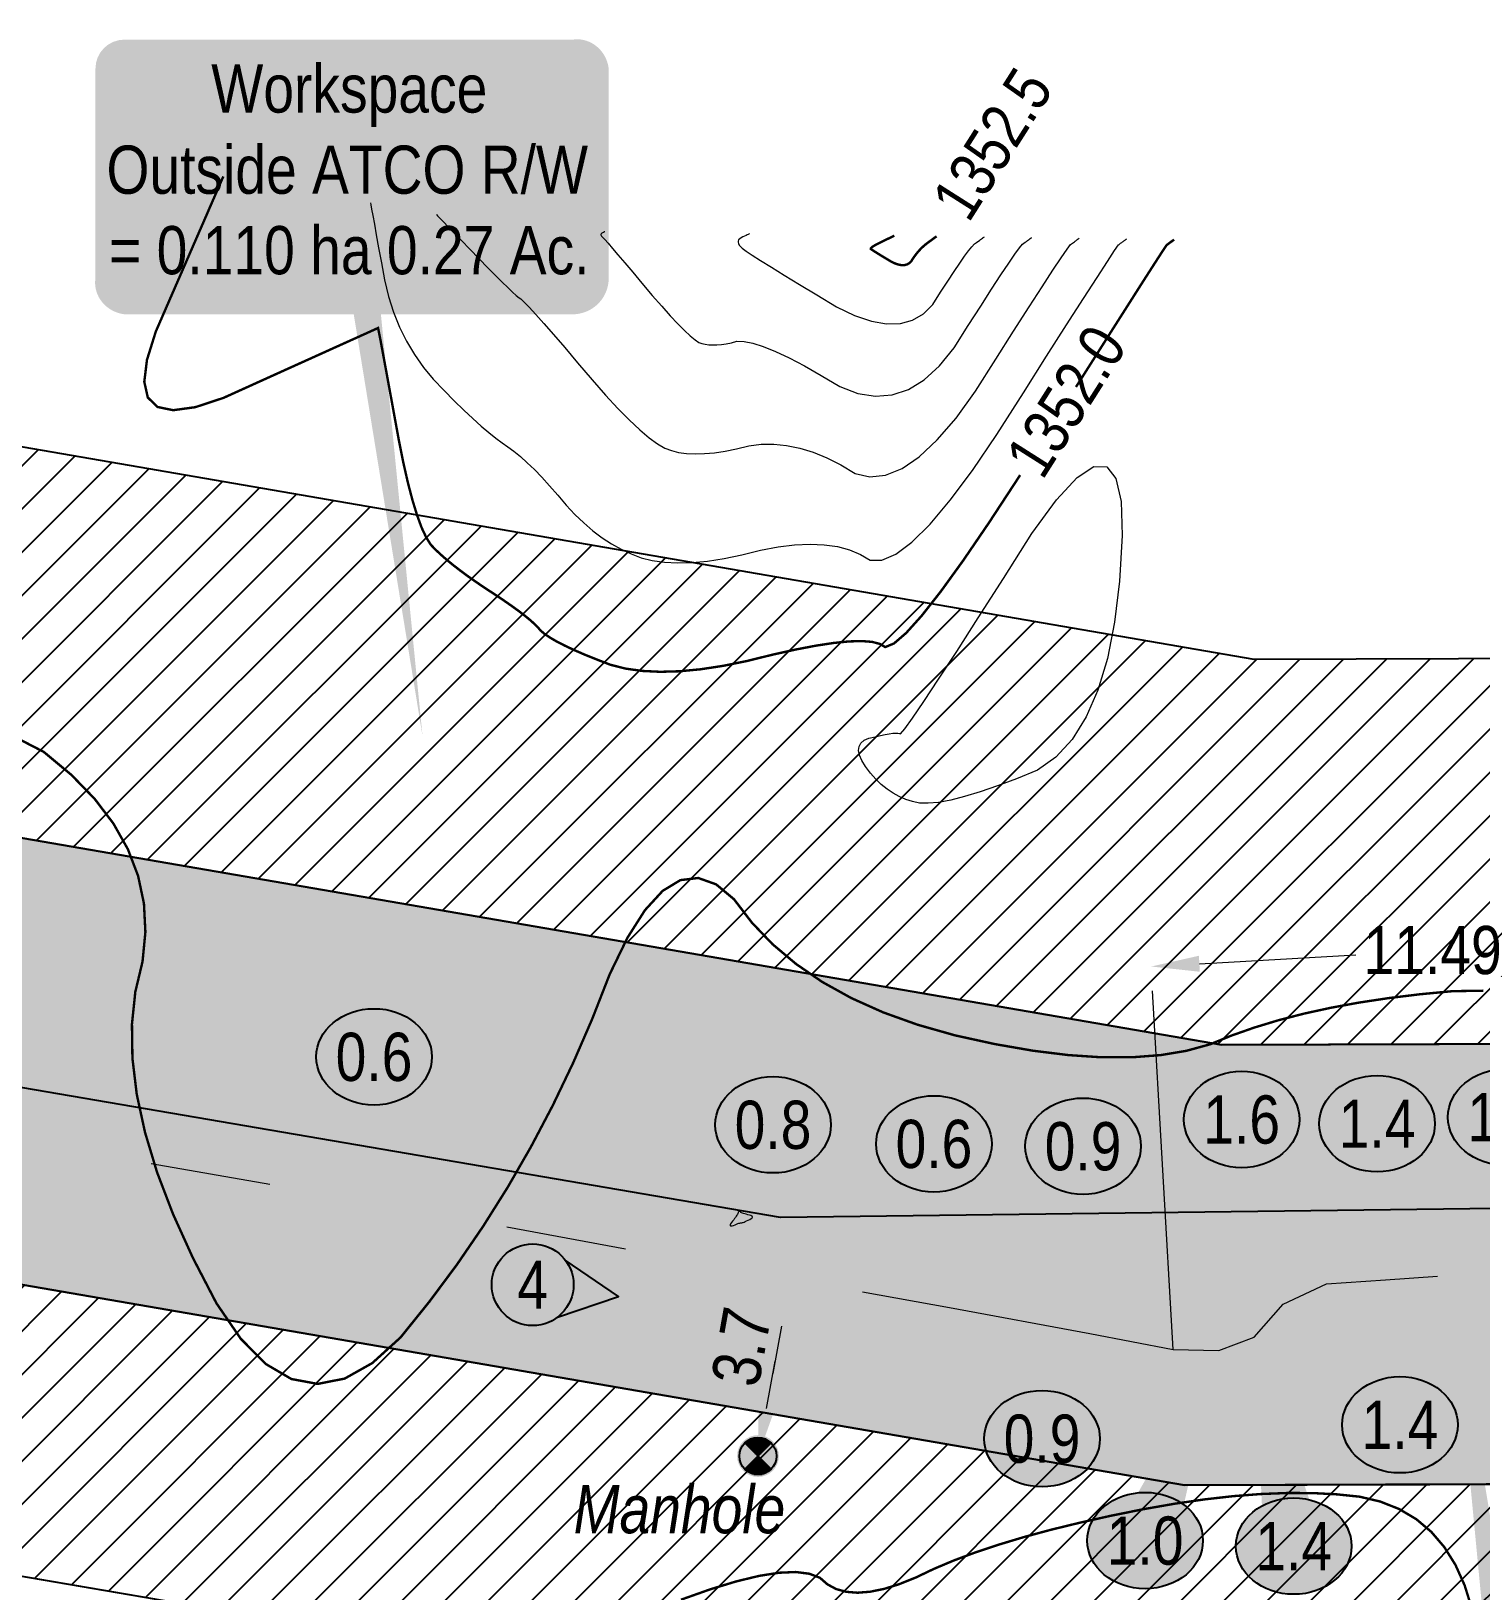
# Model space of a CAD drawing. Extents: x 602200 to 604568, y 5669458 to 5671879.
# Drawn here: x 603323.15 to 603353.23, y 5669500.33 to 5669532.69 of the extents above; entities that cross this region are included whole.
import ezdxf
from ezdxf.enums import TextEntityAlignment as Align

# ---------------------------------------------------------------- set-up
doc = ezdxf.new("R2010")
doc.units = 0
doc.header["$LTSCALE"] = 5
doc.header["$PDSIZE"] = 0.5
doc.linetypes.add('CENTERLINEX33', pattern=[6.5, 2.5, -1, 0.5, -1, 0.5, -1])
doc.layers.get('Defpoints').update_dxf_attribs({"color": 9})
for name, color, linetype in [('C-RW', 13, 'Continuous'), ('CG-NOTES', 7, 'Continuous'), ('F-RW', 190, 'Continuous'), ('P-ELEVATION', 7, 'Continuous'), ('P-TEMP WITHIN RW-H', 254, 'Continuous'), ('P-TEMP WITHIN-BLACK', 5, 'Continuous'), ('P-TEMP-ATCO PIPELINES', 104, 'Continuous'), ('P-TEMP-ATCO PIPELINES-H', 71, 'Continuous'), ('P-TEMP-BLOCKS', 250, 'Continuous')]:
    doc.layers.add(name, color=color, linetype=linetype)
for name, color, linetype, lineweight in [('C-RW-T', 13, 'Continuous', 9), ('EXISTING PIPE (EXIST OR HP)', 240, 'CENTERLINEX33', 20), ('T-TEXT', 48, 'Continuous', 18), ('T-TIE-T', 201, 'Continuous', 18)]:
    doc.layers.add(name, color=color, linetype=linetype, lineweight=lineweight)
doc.layers.add('C-TOPO-MAJR', color=7, linetype='Continuous', lineweight=15, true_color=0xd3aa5f)
doc.layers.add('C-TOPO-MINR', color=7, linetype='Continuous', lineweight=13, true_color=0xe9d5af)
doc.layers.add('C-TOPO-MAJR-TEXT', color=7, linetype='Continuous', true_color=0x644b1b)
doc.styles.add('1.0', font='ARIALN.TTF', dxfattribs={"height": 1})
doc.styles.add('80', font='ARIALN.TTF', dxfattribs={"height": 10})
doc.styles.add('80CG', font='ARIALN.TTF', dxfattribs={"height": 10})
doc.styles.add('80L', font='ARIALN.TTF', dxfattribs={"height": 10})
doc.dimstyles.new('Compass 500', dxfattribs={"dimscale": 0.5, "dimtxt": 0.9, "dimasz": 2, "dimexe": 0.2, "dimexo": 0.0625, "dimgap": 0.5, "dimtad": 0, "dimtih": 1, "dimtoh": 1, "dimzin": 0, "dimdsep": 46, "dimtxsty": '1.0', "dimcen": 0.1, "dimse1": 1, "dimse2": 1, "dimclrd": 256, "dimclrt": 256, "dimaunit": 1, "dimadec": 4, "dimazin": 0, "dimtfac": 0.06, "dimtofl": 0, "dimtmove": 0, "dimatfit": 0, "dimfxl": 0.2, "dimtolj": 1, "dimtzin": 0, "dimlwd": -1, "dimarcsym": 0})

# ---------------------------------------------------------------- blocks, each defined once
blk = doc.blocks.new('*U33')
at = {"layer": 'CG-NOTES', "color": 182}
blk.add_lwpolyline([(5.13, -6.76), (17.83, -2.44), (6.76, 5.13)], dxfattribs=at)
blk.add_circle((0, 0), 8.49, dxfattribs=at)
at = {"color": 182, "style": '80L'}
blk.add_attdef('#', text='', height=10, dxfattribs=at).set_placement((0, 0), align=Align.MIDDLE_CENTER)
blk = doc.blocks.new('*D68')
at = {"layer": 'C-RW-T', "transparency": 16777216}
for p, q in [((603249.305, 5669529.665), (603249.475, 5669530.651)), ((603247.412, 5669518.692), (603246.019, 5669510.611)), ((603246.019, 5669510.611), (603245.019, 5669510.611))]:
    blk.add_line(p, q, dxfattribs=at)
for points in [[(603249.141, 5669529.693), (603249.469, 5669529.637), (603249.135, 5669528.68)], [(603247.248, 5669518.72), (603247.577, 5669518.663), (603247.582, 5669519.677)]]:
    blk.add_solid(points, dxfattribs=at)
at = {"layer": 'Defpoints', "color": 0, "transparency": 16777216}
for p in [(603249.135, 5669528.68), (603330.306, 5669514.68), (603328.753, 5669505.677)]:
    blk.add_point(p, dxfattribs=at)
at = {"layer": 'C-RW-T', "transparency": 16777216, "insert": (603240.236, 5669510.611), "char_height": 1, "attachment_point": 5, "style": '1.0', "bg_fill": 3, "box_fill_scale": 1.1, "bg_fill_color": 256, "bg_fill_true_color": 13158600, "bg_fill_transparency": 0}
blk.add_mtext('\\A1;ATCO\\P9.14 P/L R/W\\PPlan 41153 CLSR', dxfattribs=at)
blk = doc.blocks.new('*D70')
at = {"layer": 'Defpoints', "color": 0, "transparency": 16777216}
for p in [(603357.86, 5669513.941), (603358.317, 5669505.993), (603346.847, 5669505.334)]:
    blk.add_point(p, dxfattribs=at)
at = {"layer": 'T-TIE-T', "transparency": 16777216}
for p, q in [((603356.862, 5669513.883), (603353.825, 5669513.709)), ((603347.388, 5669513.339), (603350.632, 5669513.525))]:
    blk.add_line(p, q, dxfattribs=at)
for points in [[(603356.852, 5669514.05), (603356.871, 5669513.717), (603357.86, 5669513.941)], [(603347.379, 5669513.505), (603347.398, 5669513.173), (603346.39, 5669513.282)]]:
    blk.add_solid(points, dxfattribs=at)
at = {"layer": 'T-TIE-T', "transparency": 16777216, "insert": (603352.229, 5669513.617), "char_height": 1, "attachment_point": 5, "style": '1.0'}
blk.add_mtext('\\A1;11.49', dxfattribs=at)
blk = doc.blocks.new('*U63')
at = {"layer": 'P-ELEVATION'}
h = blk.add_hatch(color=111, dxfattribs=at)
h.dxf.hatch_style = 1
edge = h.paths.add_edge_path()
edge.add_ellipse((0, 0), major_axis=(-12, 0), ratio=0.833333, start_angle=0, end_angle=360)
at = {"layer": 'P-ELEVATION', "color": 7, "flags": 128}
blk.add_lwpolyline([(0, 0, 12.5, 0, 0), (3.23, -33.97, 0, 0, 0)], format="xyseb", dxfattribs=at)
at = {"layer": 'P-ELEVATION', "color": 7}
blk.add_ellipse((0, 0), major_axis=(-12, 0), ratio=0.833333, dxfattribs=at)
at = {"layer": 'P-ELEVATION', "style": '80'}
blk.add_attdef('ELEVATION', text='', height=10, dxfattribs=at).set_placement((0, 0), align=Align.MIDDLE_CENTER)
blk = doc.blocks.new('*U59')
at = {"layer": 'P-ELEVATION'}
h = blk.add_hatch(color=111, dxfattribs=at)
h.dxf.hatch_style = 1
edge = h.paths.add_edge_path()
edge.add_ellipse((0, 0), major_axis=(-12, 0), ratio=0.833333, start_angle=0, end_angle=360)
at = {"layer": 'P-ELEVATION', "color": 7, "flags": 128}
blk.add_lwpolyline([(0, 0, 12.5, 0, 0), (1.4, -38.88, 0, 0, 0)], format="xyseb", dxfattribs=at)
at = {"layer": 'P-ELEVATION', "color": 7}
blk.add_ellipse((0, 0), major_axis=(-12, 0), ratio=0.833333, dxfattribs=at)
at = {"layer": 'P-ELEVATION', "style": '80'}
blk.add_attdef('ELEVATION', text='', height=10, dxfattribs=at).set_placement((0, 0), align=Align.MIDDLE_CENTER)
blk = doc.blocks.new('*U60')
at = {"layer": 'P-ELEVATION'}
h = blk.add_hatch(color=111, dxfattribs=at)
h.dxf.hatch_style = 1
edge = h.paths.add_edge_path()
edge.add_ellipse((0, 0), major_axis=(-12, 0), ratio=0.833333, start_angle=0, end_angle=360)
at = {"layer": 'P-ELEVATION', "color": 7, "flags": 128}
blk.add_lwpolyline([(0, 0, 12.5, 0, 0), (27.23, 18.51, 0, 0, 0)], format="xyseb", dxfattribs=at)
at = {"layer": 'P-ELEVATION', "color": 7}
blk.add_ellipse((0, 0), major_axis=(-12, 0), ratio=0.833333, dxfattribs=at)
at = {"layer": 'P-ELEVATION', "style": '80'}
blk.add_attdef('ELEVATION', text='', height=10, dxfattribs=at).set_placement((0, 0), align=Align.MIDDLE_CENTER)
blk = doc.blocks.new('*U64')
at = {"layer": 'P-ELEVATION'}
h = blk.add_hatch(color=111, dxfattribs=at)
h.dxf.hatch_style = 1
edge = h.paths.add_edge_path()
edge.add_ellipse((0, 0), major_axis=(-12, 0), ratio=0.833333, start_angle=0, end_angle=360)
at = {"layer": 'P-ELEVATION', "color": 7, "flags": 128}
blk.add_lwpolyline([(0, 0, 12.5, 0, 0), (-8.24, 43.4, 0, 0, 0)], format="xyseb", dxfattribs=at)
at = {"layer": 'P-ELEVATION', "color": 7}
blk.add_ellipse((0, 0), major_axis=(-12, 0), ratio=0.833333, dxfattribs=at)
at = {"layer": 'P-ELEVATION', "style": '80'}
blk.add_attdef('ELEVATION', text='', height=10, dxfattribs=at).set_placement((0, 0), align=Align.MIDDLE_CENTER)
blk = doc.blocks.new('*U39')
at = {"layer": 'P-ELEVATION'}
h = blk.add_hatch(color=111, dxfattribs=at)
h.dxf.hatch_style = 1
edge = h.paths.add_edge_path()
edge.add_ellipse((0, 0), major_axis=(-12, 0), ratio=0.833333, start_angle=0, end_angle=360)
at = {"layer": 'P-ELEVATION', "color": 7, "flags": 128}
blk.add_lwpolyline([(0, 0, 12.5, 0, 0), (8.61, -38.35, 0, 0, 0)], format="xyseb", dxfattribs=at)
at = {"layer": 'P-ELEVATION', "color": 7}
blk.add_ellipse((0, 0), major_axis=(-12, 0), ratio=0.833333, dxfattribs=at)
at = {"layer": 'P-ELEVATION', "style": '80'}
blk.add_attdef('ELEVATION', text='', height=10, dxfattribs=at).set_placement((0, 0), align=Align.MIDDLE_CENTER)
blk = doc.blocks.new('*U41')
at = {"layer": 'P-ELEVATION'}
h = blk.add_hatch(color=111, dxfattribs=at)
h.dxf.hatch_style = 1
edge = h.paths.add_edge_path()
edge.add_ellipse((0, 0), major_axis=(-12, 0), ratio=0.833333, start_angle=0, end_angle=360)
at = {"layer": 'P-ELEVATION', "color": 7, "flags": 128}
blk.add_lwpolyline([(0, 0, 12.5, 0, 0), (-10.47, -33.24, 0, 0, 0)], format="xyseb", dxfattribs=at)
at = {"layer": 'P-ELEVATION', "color": 7}
blk.add_ellipse((0, 0), major_axis=(-12, 0), ratio=0.833333, dxfattribs=at)
at = {"layer": 'P-ELEVATION', "style": '80'}
blk.add_attdef('ELEVATION', text='', height=10, dxfattribs=at).set_placement((0, 0), align=Align.MIDDLE_CENTER)
blk = doc.blocks.new('*U54')
at = {"layer": 'P-ELEVATION'}
h = blk.add_hatch(color=111, dxfattribs=at)
h.dxf.hatch_style = 1
edge = h.paths.add_edge_path()
edge.add_ellipse((0, 0), major_axis=(-12, 0), ratio=0.833333, start_angle=0, end_angle=360)
at = {"layer": 'P-ELEVATION', "color": 7, "flags": 128}
blk.add_lwpolyline([(0, 0, 12.5, 0, 0), (-11.49, -32.85, 0, 0, 0)], format="xyseb", dxfattribs=at)
at = {"layer": 'P-ELEVATION', "color": 7}
blk.add_ellipse((0, 0), major_axis=(-12, 0), ratio=0.833333, dxfattribs=at)
at = {"layer": 'P-ELEVATION', "style": '80'}
blk.add_attdef('ELEVATION', text='', height=10, dxfattribs=at).set_placement((0, 0), align=Align.MIDDLE_CENTER)
blk = doc.blocks.new('*U55')
at = {"layer": 'P-ELEVATION'}
h = blk.add_hatch(color=111, dxfattribs=at)
h.dxf.hatch_style = 1
edge = h.paths.add_edge_path()
edge.add_ellipse((0, 0), major_axis=(-12, 0), ratio=0.833333, start_angle=0, end_angle=360)
at = {"layer": 'P-ELEVATION', "color": 7, "flags": 128}
blk.add_lwpolyline([(0, 0, 12.5, 0, 0), (-3.02, 30.12, 0, 0, 0)], format="xyseb", dxfattribs=at)
at = {"layer": 'P-ELEVATION', "color": 7}
blk.add_ellipse((0, 0), major_axis=(-12, 0), ratio=0.833333, dxfattribs=at)
at = {"layer": 'P-ELEVATION', "style": '80'}
blk.add_attdef('ELEVATION', text='', height=10, dxfattribs=at).set_placement((0, 0), align=Align.MIDDLE_CENTER)
blk = doc.blocks.new('*U65')
at = {"layer": 'P-ELEVATION'}
h = blk.add_hatch(color=111, dxfattribs=at)
h.dxf.hatch_style = 1
edge = h.paths.add_edge_path()
edge.add_ellipse((0, 0), major_axis=(-12, 0), ratio=0.833333, start_angle=0, end_angle=360)
at = {"layer": 'P-ELEVATION', "color": 7, "flags": 128}
blk.add_lwpolyline([(0, 0, 12.5, 0, 0), (-7.7, -29.92, 0, 0, 0)], format="xyseb", dxfattribs=at)
at = {"layer": 'P-ELEVATION', "color": 7}
blk.add_ellipse((0, 0), major_axis=(-12, 0), ratio=0.833333, dxfattribs=at)
at = {"layer": 'P-ELEVATION', "style": '80'}
blk.add_attdef('ELEVATION', text='', height=10, dxfattribs=at).set_placement((0, 0), align=Align.MIDDLE_CENTER)
blk = doc.blocks.new('*U40')
at = {"layer": 'P-ELEVATION'}
h = blk.add_hatch(color=111, dxfattribs=at)
h.dxf.hatch_style = 1
edge = h.paths.add_edge_path()
edge.add_ellipse((0, 0), major_axis=(-12, 0), ratio=0.833333, start_angle=0, end_angle=360)
at = {"layer": 'P-ELEVATION', "color": 7, "flags": 128}
blk.add_lwpolyline([(0, 0, 12.5, 0, 0), (-8.49, -28.66, 0, 0, 0)], format="xyseb", dxfattribs=at)
at = {"layer": 'P-ELEVATION', "color": 7}
blk.add_ellipse((0, 0), major_axis=(-12, 0), ratio=0.833333, dxfattribs=at)
at = {"layer": 'P-ELEVATION', "style": '80'}
blk.add_attdef('ELEVATION', text='', height=10, dxfattribs=at).set_placement((0, 0), align=Align.MIDDLE_CENTER)
blk = doc.blocks.new('*U61')
at = {"layer": 'P-ELEVATION'}
h = blk.add_hatch(color=111, dxfattribs=at)
h.dxf.hatch_style = 1
edge = h.paths.add_edge_path()
edge.add_ellipse((0, 0), major_axis=(-12, 0), ratio=0.833333, start_angle=0, end_angle=360)
at = {"layer": 'P-ELEVATION', "color": 7, "flags": 128}
blk.add_lwpolyline([(0, 0, 12.5, 0, 0), (15.28, 39.44, 0, 0, 0)], format="xyseb", dxfattribs=at)
at = {"layer": 'P-ELEVATION', "color": 7}
blk.add_ellipse((0, 0), major_axis=(-12, 0), ratio=0.833333, dxfattribs=at)
at = {"layer": 'P-ELEVATION', "style": '80'}
blk.add_attdef('ELEVATION', text='', height=10, dxfattribs=at).set_placement((0, 0), align=Align.MIDDLE_CENTER)
blk = doc.blocks.new('*X31')
at = {"color": 0}
for p, q in [((102.12, -2061.56), (108.81, -2061.56)), ((102.18, -2061.72), (108.75, -2061.72)), ((102.29, -2061.41), (108.64, -2061.41)), ((102.33, -2061.87), (108.59, -2061.87)), ((102.47, -2061.25), (108.45, -2061.25)), ((102.49, -2062.03), (108.44, -2062.03)), ((102.65, -2062.19), (108.28, -2062.19)), ((102.68, -2061.09), (108.25, -2061.09)), ((102.8, -2062.34), (108.13, -2062.34)), ((102.92, -2060.94), (108.01, -2060.94)), ((102.96, -2062.5), (107.97, -2062.5)), ((103.12, -2062.66), (107.81, -2062.66)), ((103.18, -2060.78), (107.75, -2060.78)), ((103.27, -2062.81), (107.66, -2062.81)), ((103.43, -2062.97), (107.5, -2062.97)), ((103.5, -2060.62), (107.43, -2060.62)), ((103.58, -2063.12), (107.34, -2063.12)), ((103.74, -2063.28), (107.19, -2063.28)), ((103.89, -2060.47), (107.03, -2060.47)), ((103.9, -2063.44), (107.03, -2063.44)), ((104.05, -2063.59), (106.88, -2063.59)), ((104.21, -2063.75), (106.72, -2063.75)), ((104.37, -2063.91), (106.56, -2063.91)), ((104.45, -2060.31), (106.48, -2060.31)), ((104.52, -2064.06), (106.41, -2064.06)), ((104.68, -2064.22), (106.25, -2064.22)), ((102.19, -2068.28), (108.74, -2068.28)), ((102.34, -2068.12), (108.58, -2068.12)), ((102.5, -2067.97), (108.43, -2067.97)), ((102.66, -2067.81), (108.27, -2067.81)), ((102.81, -2067.66), (108.12, -2067.66)), ((102.97, -2067.5), (107.96, -2067.5)), ((103.13, -2067.34), (107.8, -2067.34)), ((103.28, -2067.19), (107.65, -2067.19)), ((103.44, -2067.03), (107.49, -2067.03)), ((103.59, -2066.87), (107.33, -2066.87)), ((103.75, -2066.72), (107.18, -2066.72)), ((103.91, -2066.56), (107.02, -2066.56)), ((104.06, -2066.41), (106.87, -2066.41)), ((104.22, -2066.25), (106.71, -2066.25)), ((104.38, -2066.09), (106.55, -2066.09)), ((104.53, -2065.94), (106.4, -2065.94)), ((104.69, -2065.78), (106.24, -2065.78)), ((104.83, -2064.37), (106.09, -2064.37)), ((104.84, -2065.62), (106.08, -2065.62)), ((104.99, -2064.53), (105.94, -2064.53)), ((105, -2065.47), (105.93, -2065.47)), ((105.15, -2064.69), (105.78, -2064.69)), ((105.16, -2065.31), (105.77, -2065.31)), ((105.3, -2064.84), (105.63, -2064.84)), ((105.31, -2065.16), (105.62, -2065.16)), ((102.11, -2068.44), (108.82, -2068.44)), ((102.28, -2068.59), (108.65, -2068.59)), ((102.46, -2068.75), (108.47, -2068.75)), ((102.67, -2068.91), (108.26, -2068.91)), ((102.9, -2069.06), (108.03, -2069.06)), ((103.17, -2069.22), (107.76, -2069.22)), ((103.48, -2069.37), (107.45, -2069.37)), ((103.87, -2069.53), (107.06, -2069.53)), ((104.41, -2069.69), (106.52, -2069.69))]:
    blk.add_line(p, q, dxfattribs=at)
blk = doc.blocks.new('PILE')
h = blk.add_hatch(color=255)
h.dxf.hatch_style = 1
edge = h.paths.add_edge_path()
edge.add_arc((0, 0), 0.868, 0, 360)
at = {"color": 224}
for p, q in [((0.543, -0.543), (-0.543, 0.543)), ((-0.543, -0.543), (0.543, 0.543))]:
    blk.add_line(p, q, dxfattribs=at)
blk.add_circle((0, 0), 0.768, dxfattribs=at)
at = {"color": 224, "xscale": 0.16, "yscale": 0.16, "zscale": 0.16}
blk.add_blockref('*X31', (-16.874, 330.401), dxfattribs=at)
blk = doc.blocks.new('*U47')
h = blk.add_hatch(color=255)
edge = h.paths.add_edge_path()
edge.add_line((-34, -20), (34, -20))
edge.add_arc((34, -14), 6, 270, 360)
edge.add_line((40, -14), (40, 12.5))
edge.add_arc((34, 12.5), 6, 0, 90)
edge.add_line((34, 18.5), (-34, 18.5))
edge.add_arc((-34, 12.5), 6, 90, 180)
edge.add_line((-40, 12.5), (-40, -14))
edge.add_arc((-34, -14), 6, 180, 270)
at = {"color": 1, "flags": 128}
for points in [[(-14.19, 109.1, 0, 7.5, 0), (0, 0, 0, 0, 0)], [(-34, -10.69, 0, 7.5, 0), (0, 0, 0, 0, 0)]]:
    blk.add_lwpolyline(points, format="xyseb", dxfattribs=at)
blk.add_lwpolyline([(-34, -20, 3, 3, 0), (34, -20, 3, 3, 0.414214), (40, -14, 3, 3, 0), (40, 12.5, 3, 0, 0.414214), (34, 18.5, 0, 0, 0), (-34, 18.5, 0, 0, 0.414214), (-40, 12.5, 0, 0, 0), (-40, -14, 0, 3, 0.414214)], format="xyseb", close=True, dxfattribs=at)
at = {"color": 1, "style": '80'}
blk.add_attdef('ENTER_TEXT_001', (-26.85, -4.92), '', height=10, dxfattribs=at)
blk = doc.blocks.new('*U75')
h = blk.add_hatch(color=255)
edge = h.paths.add_edge_path()
edge.add_line((-46.5, -28.5), (46.5, -28.5))
edge.add_arc((46.5, -22.5), 6, 270, 360)
edge.add_line((52.5, -22.5), (52.5, 21))
edge.add_arc((46.5, 21), 6, 0, 90)
edge.add_line((46.5, 27), (-46.5, 27))
edge.add_arc((-46.5, 21), 6, 90, 180)
edge.add_line((-52.5, 21), (-52.5, -22.5))
edge.add_arc((-46.5, -22.5), 6, 180, 270)
at = {"color": 104, "flags": 128}
blk.add_lwpolyline([(-46.5, -28.5, 3, 3, 0), (46.5, -28.5, 3, 3, 0.414214), (52.5, -22.5, 3, 3, 0), (52.5, 21, 3, 0, 0.414214), (46.5, 27, 0, 0, 0), (-46.5, 27, 0, 0, 0.414214), (-52.5, 21, 0, 0, 0), (-52.5, -22.5, 0, 3, 0.414214)], format="xyseb", close=True, dxfattribs=at)
blk.add_lwpolyline([(15.36, -117.5, 0, 7.5, 0), (0, 0, 0, 0, 0)], format="xyseb", dxfattribs=at)
at = {"color": 104, "style": '80'}
blk.add_attdef('ENTER_TEXT_001', (-26.85, -4.92), '', height=10, dxfattribs=at)

msp = doc.modelspace()

# ---------------------------------------------------------------- hatches: boundary and pattern name
at = {"layer": 'P-TEMP WITHIN RW-H'}
h = msp.add_hatch(color=256, dxfattribs=at)
h.dxf.hatch_style = 1
h.paths.add_polyline_path([(603251.869, 5669528.208), (603250.317, 5669519.205), (603270.031, 5669515.805), (603347.082, 5669502.516), (603423.394, 5669502.723), (603425.638, 5669509.164), (603426.596, 5669511.902), (603406.596, 5669511.839), (603347.85, 5669511.654), (603271.581, 5669524.808)])
at = {"layer": 'P-TEMP-ATCO PIPELINES-H'}
h = msp.add_hatch(dxfattribs=at)
h.set_pattern_fill('ANSI31', color=256, scale=0.2)
h.paths.add_polyline_path([(603271.581, 5669524.808), (603347.85, 5669511.654), (603406.596, 5669511.839), (603409.396, 5669519.848), (603399.396, 5669519.816), (603348.522, 5669519.656), (603272.938, 5669532.692)])
h = msp.add_hatch(dxfattribs=at)
h.set_pattern_fill('ANSI31', color=256, scale=0.2)
h.paths.add_polyline_path([(603402.13, 5669498.873), (603403.406, 5669502.708), (603347.082, 5669502.516), (603270.031, 5669515.805), (603269.008, 5669509.863), (603337.907, 5669498.07)])

# ---------------------------------------------------------------- linework, layer by layer
at = {"layer": 'C-RW'}
for points in [[(603434.463, 5669511.927), (603347.85, 5669511.654), (603237.077, 5669530.759)], [(603434.491, 5669502.791), (603347.082, 5669502.516), (603235.578, 5669521.747)]]:
    msp.add_lwpolyline(points, dxfattribs=at)
at = {"layer": 'C-TOPO-MAJR', "const_width": 0.05, "flags": 128}
for points in [[(603327.136, 5669529.678), (603327.136, 5669529.678), (603327.097, 5669529.588), (603327.019, 5669529.409), (603326.902, 5669529.141), (603326.747, 5669528.783), (603326.552, 5669528.336), (603326.319, 5669527.8), (603326.046, 5669527.174), (603325.735, 5669526.459), (603325.552, 5669525.873), (603325.496, 5669525.417), (603325.569, 5669525.091), (603325.769, 5669524.894), (603326.097, 5669524.827), (603326.552, 5669524.889), (603327.136, 5669525.081), (603327.847, 5669525.403), (603328.47, 5669525.685), (603329.004, 5669525.926), (603329.45, 5669526.128), (603329.807, 5669526.289), (603330.075, 5669526.41), (603330.254, 5669526.491), (603330.345, 5669526.532), (603330.347, 5669526.533), (603330.36, 5669526.469), (603330.386, 5669526.34), (603330.422, 5669526.146), (603330.47, 5669525.886), (603330.53, 5669525.562), (603330.601, 5669525.172), (603330.684, 5669524.718), (603330.779, 5669524.198), (603330.873, 5669523.731), (603330.967, 5669523.317), (603331.062, 5669522.955), (603331.157, 5669522.646), (603331.251, 5669522.389), (603331.346, 5669522.186), (603331.441, 5669522.035), (603331.536, 5669521.936), (603331.644, 5669521.834), (603331.766, 5669521.727), (603331.9, 5669521.617), (603332.048, 5669521.502), (603332.209, 5669521.383), (603332.384, 5669521.26), (603332.571, 5669521.133), (603332.772, 5669521.002), (603332.955, 5669520.879), (603333.119, 5669520.765), (603333.265, 5669520.659), (603333.393, 5669520.561), (603333.502, 5669520.472), (603333.593, 5669520.39), (603333.666, 5669520.317), (603333.72, 5669520.253), (603333.803, 5669520.183), (603333.914, 5669520.108), (603334.053, 5669520.027), (603334.221, 5669519.941), (603334.416, 5669519.849), (603334.64, 5669519.752), (603334.893, 5669519.65), (603335.173, 5669519.542), (603335.484, 5669519.464), (603335.827, 5669519.416), (603336.199, 5669519.398), (603336.603, 5669519.409), (603337.038, 5669519.45), (603337.503, 5669519.521), (603338, 5669519.622), (603338.527, 5669519.752), (603339.002, 5669519.858), (603339.425, 5669519.939), (603339.796, 5669519.996), (603340.115, 5669520.028), (603340.382, 5669520.036), (603340.597, 5669520.019), (603340.76, 5669519.977), (603340.87, 5669519.911), (603341.052, 5669519.986), (603341.305, 5669520.204), (603341.628, 5669520.563), (603342.023, 5669521.065), (603342.488, 5669521.708), (603343.024, 5669522.494), (603343.631, 5669523.421), (603344.309, 5669524.49), (603344.903, 5669525.427), (603345.413, 5669526.23), (603345.839, 5669526.9), (603346.181, 5669527.438), (603346.44, 5669527.842), (603346.615, 5669528.113), (603346.706, 5669528.251), (603346.713, 5669528.257), (603346.721, 5669528.263), (603346.73, 5669528.269), (603346.741, 5669528.277), (603346.752, 5669528.285), (603346.765, 5669528.295), (603346.779, 5669528.305), (603346.793, 5669528.316), (603346.809, 5669528.327), (603346.823, 5669528.337), (603346.835, 5669528.346), (603346.845, 5669528.353), (603346.853, 5669528.359), (603346.859, 5669528.363), (603346.863, 5669528.366), (603346.865, 5669528.368), (603346.865, 5669528.368)], [(603341.059, 5669528.448), (603341.059, 5669528.448), (603341.051, 5669528.444), (603341.035, 5669528.436), (603341.011, 5669528.425), (603340.979, 5669528.409), (603340.938, 5669528.39), (603340.89, 5669528.367), (603340.834, 5669528.339), (603340.77, 5669528.308), (603340.714, 5669528.281), (603340.668, 5669528.256), (603340.63, 5669528.234), (603340.602, 5669528.215), (603340.582, 5669528.199), (603340.572, 5669528.186), (603340.57, 5669528.176), (603340.578, 5669528.169), (603340.595, 5669528.156), (603340.622, 5669528.138), (603340.659, 5669528.114), (603340.706, 5669528.085), (603340.762, 5669528.05), (603340.829, 5669528.01), (603340.905, 5669527.964), (603340.991, 5669527.912), (603341.071, 5669527.874), (603341.144, 5669527.849), (603341.211, 5669527.837), (603341.271, 5669527.838), (603341.325, 5669527.853), (603341.372, 5669527.881), (603341.413, 5669527.922), (603341.447, 5669527.976), (603341.483, 5669528.028), (603341.521, 5669528.077), (603341.559, 5669528.124), (603341.6, 5669528.168), (603341.641, 5669528.209), (603341.684, 5669528.248), (603341.729, 5669528.284), (603341.775, 5669528.318), (603341.815, 5669528.347), (603341.85, 5669528.373), (603341.878, 5669528.394), (603341.901, 5669528.41), (603341.919, 5669528.423), (603341.93, 5669528.431), (603341.936, 5669528.436), (603341.936, 5669528.436)], [(603322.83, 5669518.036), (603323.411, 5669517.735), (603323.983, 5669517.259), (603324.465, 5669516.763), (603324.856, 5669516.248), (603325.157, 5669515.714), (603325.368, 5669515.161), (603325.489, 5669514.588), (603325.519, 5669513.997), (603325.46, 5669513.386), (603325.31, 5669512.756), (603325.24, 5669512.086), (603325.25, 5669511.377), (603325.34, 5669510.628), (603325.511, 5669509.84), (603325.761, 5669509.012), (603326.092, 5669508.145), (603326.503, 5669507.238), (603326.994, 5669506.292), (603327.498, 5669505.557), (603328.017, 5669505.033), (603328.549, 5669504.721), (603329.094, 5669504.62), (603329.654, 5669504.73), (603330.227, 5669505.052), (603330.814, 5669505.585), (603331.414, 5669506.33), (603331.985, 5669507.098), (603332.526, 5669507.889), (603333.038, 5669508.703), (603333.52, 5669509.541), (603333.973, 5669510.401), (603334.396, 5669511.285), (603334.79, 5669512.193), (603335.154, 5669513.123), (603335.52, 5669513.877), (603335.886, 5669514.453), (603336.253, 5669514.853), (603336.621, 5669515.075), (603336.991, 5669515.119), (603337.361, 5669514.987), (603337.732, 5669514.678), (603338.105, 5669514.191), (603338.534, 5669513.743), (603339.022, 5669513.333), (603339.566, 5669512.96), (603340.168, 5669512.626), (603340.828, 5669512.33), (603341.544, 5669512.073), (603342.319, 5669511.853), (603343.15, 5669511.671), (603343.933, 5669511.535), (603344.668, 5669511.444), (603345.354, 5669511.398), (603345.992, 5669511.398), (603346.581, 5669511.443), (603347.121, 5669511.533), (603347.613, 5669511.668), (603348.056, 5669511.849), (603348.529, 5669512.015), (603349.03, 5669512.167), (603349.559, 5669512.304), (603350.118, 5669512.426), (603350.705, 5669512.534), (603351.321, 5669512.627), (603351.966, 5669512.706), (603352.639, 5669512.77), (603353.282, 5669512.78)], [(603336.631, 5669500.141), (603337.237, 5669500.356), (603337.778, 5669500.521), (603338.254, 5669500.636), (603338.666, 5669500.701), (603339.014, 5669500.716), (603339.298, 5669500.68), (603339.517, 5669500.595), (603339.672, 5669500.459), (603339.853, 5669500.362), (603340.062, 5669500.305), (603340.297, 5669500.286), (603340.559, 5669500.307), (603340.848, 5669500.366), (603341.164, 5669500.465), (603341.507, 5669500.603), (603341.877, 5669500.78), (603342.285, 5669500.952), (603342.731, 5669501.119), (603343.216, 5669501.281), (603343.74, 5669501.439), (603344.301, 5669501.591), (603344.902, 5669501.738), (603345.541, 5669501.881), (603346.218, 5669502.018), (603346.869, 5669502.132), (603347.495, 5669502.223), (603348.096, 5669502.291), (603348.671, 5669502.335), (603349.22, 5669502.356), (603349.744, 5669502.354), (603350.242, 5669502.328), (603350.714, 5669502.279), (603351.147, 5669502.177), (603351.538, 5669502.021), (603351.89, 5669501.812), (603352.201, 5669501.549), (603352.471, 5669501.233), (603352.702, 5669500.864), (603352.892, 5669500.441), (603353.041, 5669499.964)]]:
    msp.add_lwpolyline(points, dxfattribs=at)
at = {"layer": 'C-TOPO-MINR', "flags": 128}
for points in [[(603330.189, 5669529.132), (603330.189, 5669529.132), (603330.197, 5669529.088), (603330.213, 5669528.999), (603330.237, 5669528.865), (603330.27, 5669528.687), (603330.31, 5669528.464), (603330.359, 5669528.197), (603330.415, 5669527.886), (603330.48, 5669527.53), (603330.564, 5669527.189), (603330.669, 5669526.863), (603330.794, 5669526.553), (603330.939, 5669526.259), (603331.103, 5669525.98), (603331.288, 5669525.716), (603331.493, 5669525.468), (603331.717, 5669525.235), (603331.929, 5669525.021), (603332.127, 5669524.827), (603332.313, 5669524.652), (603332.485, 5669524.497), (603332.644, 5669524.361), (603332.789, 5669524.245), (603332.922, 5669524.147), (603333.041, 5669524.07), (603333.167, 5669523.975), (603333.301, 5669523.865), (603333.442, 5669523.738), (603333.59, 5669523.594), (603333.745, 5669523.434), (603333.907, 5669523.258), (603334.076, 5669523.065), (603334.253, 5669522.856), (603334.433, 5669522.663), (603334.618, 5669522.486), (603334.806, 5669522.325), (603334.998, 5669522.181), (603335.193, 5669522.053), (603335.393, 5669521.941), (603335.596, 5669521.845), (603335.804, 5669521.765), (603336.034, 5669521.708), (603336.287, 5669521.672), (603336.562, 5669521.658), (603336.861, 5669521.667), (603337.182, 5669521.697), (603337.526, 5669521.75), (603337.893, 5669521.824), (603338.282, 5669521.92), (603338.648, 5669521.99), (603338.991, 5669522.032), (603339.31, 5669522.047), (603339.606, 5669522.034), (603339.879, 5669521.995), (603340.128, 5669521.928), (603340.354, 5669521.834), (603340.557, 5669521.713), (603340.802, 5669521.715), (603341.092, 5669521.841), (603341.424, 5669522.09), (603341.8, 5669522.463), (603342.219, 5669522.959), (603342.681, 5669523.578), (603343.187, 5669524.321), (603343.736, 5669525.188), (603344.219, 5669525.947), (603344.634, 5669526.6), (603344.983, 5669527.145), (603345.265, 5669527.584), (603345.48, 5669527.915), (603345.629, 5669528.14), (603345.71, 5669528.258), (603345.725, 5669528.269), (603345.739, 5669528.279), (603345.754, 5669528.29), (603345.768, 5669528.3), (603345.782, 5669528.31), (603345.795, 5669528.32), (603345.808, 5669528.33), (603345.821, 5669528.339), (603345.834, 5669528.349), (603345.845, 5669528.357), (603345.855, 5669528.364), (603345.863, 5669528.37), (603345.869, 5669528.374), (603345.874, 5669528.378), (603345.877, 5669528.38), (603345.879, 5669528.381), (603345.879, 5669528.381)], [(603331.557, 5669528.888), (603331.557, 5669528.888), (603331.582, 5669528.862), (603331.631, 5669528.811), (603331.705, 5669528.734), (603331.804, 5669528.632), (603331.928, 5669528.503), (603332.076, 5669528.35), (603332.25, 5669528.17), (603332.447, 5669527.965), (603332.625, 5669527.783), (603332.783, 5669527.623), (603332.921, 5669527.485), (603333.039, 5669527.371), (603333.136, 5669527.278), (603333.214, 5669527.209), (603333.272, 5669527.161), (603333.31, 5669527.137), (603333.38, 5669527.071), (603333.483, 5669526.964), (603333.618, 5669526.816), (603333.786, 5669526.627), (603333.987, 5669526.397), (603334.221, 5669526.125), (603334.487, 5669525.812), (603334.786, 5669525.458), (603335.064, 5669525.142), (603335.321, 5669524.864), (603335.558, 5669524.624), (603335.775, 5669524.421), (603335.97, 5669524.256), (603336.146, 5669524.129), (603336.3, 5669524.04), (603336.434, 5669523.988), (603336.583, 5669523.951), (603336.747, 5669523.928), (603336.925, 5669523.919), (603337.118, 5669523.925), (603337.326, 5669523.944), (603337.548, 5669523.978), (603337.786, 5669524.026), (603338.038, 5669524.089), (603338.295, 5669524.121), (603338.557, 5669524.124), (603338.825, 5669524.097), (603339.098, 5669524.04), (603339.376, 5669523.954), (603339.66, 5669523.837), (603339.949, 5669523.691), (603340.243, 5669523.515), (603340.553, 5669523.444), (603340.878, 5669523.478), (603341.22, 5669523.617), (603341.577, 5669523.861), (603341.95, 5669524.21), (603342.339, 5669524.663), (603342.744, 5669525.221), (603343.164, 5669525.885), (603343.535, 5669526.467), (603343.856, 5669526.969), (603344.127, 5669527.39), (603344.348, 5669527.73), (603344.52, 5669527.989), (603344.642, 5669528.167), (603344.714, 5669528.264), (603344.737, 5669528.28), (603344.758, 5669528.296), (603344.777, 5669528.31), (603344.795, 5669528.323), (603344.811, 5669528.335), (603344.825, 5669528.345), (603344.838, 5669528.355), (603344.849, 5669528.363), (603344.859, 5669528.37), (603344.868, 5669528.376), (603344.875, 5669528.382), (603344.881, 5669528.386), (603344.886, 5669528.39), (603344.89, 5669528.392), (603344.892, 5669528.394), (603344.893, 5669528.395), (603344.893, 5669528.395)], [(603335.051, 5669528.53), (603335.051, 5669528.53), (603335.049, 5669528.53), (603335.046, 5669528.528), (603335.041, 5669528.526), (603335.034, 5669528.522), (603335.025, 5669528.518), (603335.015, 5669528.513), (603335.003, 5669528.508), (603334.99, 5669528.501), (603334.98, 5669528.493), (603334.973, 5669528.485), (603334.971, 5669528.475), (603334.972, 5669528.464), (603334.976, 5669528.453), (603334.984, 5669528.44), (603334.996, 5669528.426), (603335.012, 5669528.411), (603335.053, 5669528.366), (603335.118, 5669528.291), (603335.209, 5669528.186), (603335.324, 5669528.051), (603335.465, 5669527.886), (603335.63, 5669527.691), (603335.821, 5669527.466), (603336.036, 5669527.21), (603336.233, 5669526.984), (603336.41, 5669526.786), (603336.567, 5669526.618), (603336.705, 5669526.479), (603336.824, 5669526.368), (603336.924, 5669526.287), (603337.004, 5669526.235), (603337.065, 5669526.211), (603337.133, 5669526.194), (603337.207, 5669526.184), (603337.288, 5669526.18), (603337.375, 5669526.182), (603337.47, 5669526.191), (603337.571, 5669526.207), (603337.679, 5669526.228), (603337.793, 5669526.257), (603337.941, 5669526.253), (603338.124, 5669526.216), (603338.34, 5669526.148), (603338.59, 5669526.046), (603338.874, 5669525.913), (603339.192, 5669525.747), (603339.543, 5669525.549), (603339.929, 5669525.318), (603340.303, 5669525.174), (603340.665, 5669525.116), (603341.016, 5669525.144), (603341.354, 5669525.259), (603341.681, 5669525.46), (603341.997, 5669525.748), (603342.3, 5669526.122), (603342.592, 5669526.582), (603342.851, 5669526.988), (603343.077, 5669527.338), (603343.271, 5669527.634), (603343.432, 5669527.876), (603343.56, 5669528.062), (603343.656, 5669528.194), (603343.719, 5669528.27), (603343.749, 5669528.292), (603343.776, 5669528.312), (603343.8, 5669528.33), (603343.822, 5669528.346), (603343.84, 5669528.359), (603343.855, 5669528.37), (603343.868, 5669528.38), (603343.877, 5669528.387), (603343.884, 5669528.391), (603343.89, 5669528.396), (603343.895, 5669528.399), (603343.899, 5669528.402), (603343.902, 5669528.405), (603343.905, 5669528.407), (603343.907, 5669528.408), (603343.907, 5669528.409), (603343.907, 5669528.409)], [(603338.055, 5669528.489), (603338.055, 5669528.489), (603338.05, 5669528.487), (603338.04, 5669528.482), (603338.026, 5669528.475), (603338.006, 5669528.466), (603337.982, 5669528.454), (603337.953, 5669528.44), (603337.919, 5669528.423), (603337.88, 5669528.405), (603337.85, 5669528.384), (603337.829, 5669528.362), (603337.818, 5669528.338), (603337.816, 5669528.312), (603337.823, 5669528.284), (603337.84, 5669528.254), (603337.866, 5669528.223), (603337.901, 5669528.189), (603337.982, 5669528.13), (603338.11, 5669528.044), (603338.285, 5669527.931), (603338.507, 5669527.793), (603338.775, 5669527.628), (603339.089, 5669527.436), (603339.451, 5669527.219), (603339.858, 5669526.975), (603340.236, 5669526.794), (603340.582, 5669526.675), (603340.898, 5669526.619), (603341.184, 5669526.626), (603341.439, 5669526.695), (603341.663, 5669526.827), (603341.857, 5669527.022), (603342.02, 5669527.279), (603342.167, 5669527.508), (603342.299, 5669527.708), (603342.415, 5669527.879), (603342.515, 5669528.021), (603342.6, 5669528.135), (603342.669, 5669528.22), (603342.723, 5669528.277), (603342.761, 5669528.304), (603342.794, 5669528.329), (603342.823, 5669528.35), (603342.848, 5669528.369), (603342.869, 5669528.384), (603342.886, 5669528.396), (603342.898, 5669528.405), (603342.906, 5669528.41), (603342.909, 5669528.413), (603342.912, 5669528.415), (603342.915, 5669528.417), (603342.917, 5669528.419), (603342.919, 5669528.42), (603342.92, 5669528.421), (603342.921, 5669528.422), (603342.922, 5669528.422), (603342.922, 5669528.422)], [(603340.532, 5669518.02), (603340.658, 5669518.051), (603340.77, 5669518.077), (603340.869, 5669518.097), (603340.955, 5669518.112), (603341.027, 5669518.122), (603341.087, 5669518.127), (603341.132, 5669518.126), (603341.165, 5669518.12), (603341.184, 5669518.108), (603341.275, 5669518.215), (603341.437, 5669518.439), (603341.671, 5669518.782), (603341.977, 5669519.243), (603342.353, 5669519.822), (603342.802, 5669520.519), (603343.322, 5669521.334), (603343.913, 5669522.267), (603344.424, 5669522.965), (603344.853, 5669523.429), (603345.202, 5669523.657), (603345.47, 5669523.651), (603345.657, 5669523.41), (603345.763, 5669522.935), (603345.788, 5669522.224), (603345.733, 5669521.279), (603345.63, 5669520.43), (603345.48, 5669519.677), (603345.284, 5669519.02), (603345.04, 5669518.46), (603344.75, 5669517.995), (603344.413, 5669517.627), (603344.028, 5669517.355), (603343.597, 5669517.18), (603343.201, 5669517.03), (603342.842, 5669516.906), (603342.518, 5669516.808), (603342.23, 5669516.736), (603341.978, 5669516.689), (603341.761, 5669516.669), (603341.581, 5669516.675), (603341.436, 5669516.706), (603341.297, 5669516.751), (603341.162, 5669516.809), (603341.032, 5669516.88), (603340.907, 5669516.964), (603340.788, 5669517.062), (603340.673, 5669517.172), (603340.563, 5669517.296), (603340.459, 5669517.432), (603340.383, 5669517.556), (603340.336, 5669517.666), (603340.318, 5669517.764), (603340.328, 5669517.848), (603340.367, 5669517.918), (603340.435, 5669517.976), (603340.532, 5669518.02)], [(603337.888, 5669507.965), (603337.89, 5669507.963), (603337.897, 5669507.963), (603337.908, 5669507.966), (603337.923, 5669507.971), (603337.942, 5669507.978), (603337.966, 5669507.988), (603337.994, 5669508.001), (603338.026, 5669508.016), (603338.062, 5669508.033), (603338.089, 5669508.049), (603338.107, 5669508.064), (603338.115, 5669508.078), (603338.114, 5669508.091), (603338.104, 5669508.103), (603338.085, 5669508.113), (603338.056, 5669508.123), (603338.018, 5669508.131), (603337.984, 5669508.139), (603337.954, 5669508.147), (603337.929, 5669508.156), (603337.907, 5669508.164), (603337.889, 5669508.172), (603337.874, 5669508.18), (603337.864, 5669508.188), (603337.858, 5669508.196), (603337.852, 5669508.201), (603337.846, 5669508.203), (603337.84, 5669508.202), (603337.834, 5669508.199), (603337.828, 5669508.192), (603337.822, 5669508.183), (603337.816, 5669508.17), (603337.81, 5669508.155), (603337.802, 5669508.138), (603337.791, 5669508.119), (603337.778, 5669508.098), (603337.763, 5669508.075), (603337.746, 5669508.051), (603337.726, 5669508.024), (603337.704, 5669507.996), (603337.68, 5669507.966), (603337.663, 5669507.941), (603337.653, 5669507.922), (603337.651, 5669507.908), (603337.657, 5669507.9), (603337.67, 5669507.898), (603337.691, 5669507.901), (603337.719, 5669507.909), (603337.754, 5669507.923), (603337.786, 5669507.935), (603337.813, 5669507.946), (603337.836, 5669507.953), (603337.855, 5669507.959), (603337.87, 5669507.963), (603337.881, 5669507.965), (603337.888, 5669507.965)]]:
    msp.add_lwpolyline(points, dxfattribs=at)
at = {"layer": 'EXISTING PIPE (EXIST OR HP)', "flags": 128}
msp.add_lwpolyline([(603244.317, 5669523.068), (603252.74, 5669521.6), (603260.01, 5669520.407), (603267.353, 5669519.159), (603275.533, 5669517.587), (603284.705, 5669516.037), (603293.843, 5669514.585), (603302.736, 5669513.186), (603311.726, 5669511.654), (603320.711, 5669510.04), (603329.414, 5669508.541), (603337.772, 5669507.005), (603342.204, 5669506.203), (603345.115, 5669505.665), (603346.847, 5669505.334), (603347.791, 5669505.312), (603348.522, 5669505.593), (603349.128, 5669506.272), (603350.029, 5669506.696), (603351.248, 5669506.783), (603352.598, 5669506.871), (603354.111, 5669506.983), (603355.207, 5669506.979), (603356.072, 5669506.582), (603356.94, 5669505.989), (603358.317, 5669505.993), (603362.612, 5669506.182), (603366.975, 5669506.363), (603374.092, 5669506.776), (603382.324, 5669507.376), (603397.541, 5669508.443), (603406.034, 5669508.945), (603415.195, 5669509.63), (603427.341, 5669510.597)], dxfattribs=at)
at = {"layer": 'F-RW'}
msp.add_lwpolyline([(603234.579, 5669515.738), (603238.144, 5669515.146), (603337.907, 5669498.07), (603422.129, 5669499.124), (603425.638, 5669509.164), (603338.694, 5669508.076), (603239.83, 5669524.997, 0.001187), (603239.784, 5669525.005), (603236.218, 5669525.598)], format="xyb", dxfattribs=at)
at = {"layer": 'P-TEMP WITHIN-BLACK', "flags": 128}
msp.add_lwpolyline([(603251.869, 5669528.208), (603250.317, 5669519.205), (603270.031, 5669515.805), (603347.082, 5669502.516), (603423.394, 5669502.723), (603425.638, 5669509.164), (603426.596, 5669511.902), (603406.596, 5669511.839), (603347.85, 5669511.654), (603271.581, 5669524.808)], close=True, dxfattribs=at)
at = {"layer": 'P-TEMP-ATCO PIPELINES', "flags": 128}
for points in [[(603271.581, 5669524.808), (603347.85, 5669511.654), (603406.596, 5669511.839), (603409.396, 5669519.848), (603399.396, 5669519.816), (603348.522, 5669519.656), (603272.938, 5669532.692), (603271.581, 5669524.808)], [(603402.13, 5669498.873), (603403.406, 5669502.708), (603347.082, 5669502.516), (603270.031, 5669515.805), (603269.008, 5669509.863), (603337.907, 5669498.07)]]:
    msp.add_lwpolyline(points, close=True, dxfattribs=at)
at = {"layer": 'T-TIE-T'}
for p, q in [((603338.718, 5669505.817), (603338.54, 5669504.833)), ((603338.409, 5669504.107), (603338.587, 5669505.091))]:
    msp.add_line(p, q, dxfattribs=at)
at = {"layer": 'T-TIE-T', "flags": 128}
msp.add_lwpolyline([(603346.847, 5669505.334), (603346.419, 5669512.775)], dxfattribs=at)
at = {"layer": 'T-TIE-T'}
for points in [[(603338.882, 5669505.788), (603338.554, 5669505.847), (603338.896, 5669506.801)], [(603338.573, 5669504.077), (603338.244, 5669504.136), (603338.23, 5669503.123)]]:
    msp.add_solid(points, dxfattribs=at)

# ---------------------------------------------------------------- block references
at = {"xscale": 0.1000000000000001, "yscale": 0.1000000000000001, "zscale": 0.1000000000000001}
for name, p, values in [('*U54', (603353.747, 5669510.155), {'ELEVATION': '1.4'}), ('*U65', (603338.542, 5669509.997), {'ELEVATION': '0.8'}), ('*U39', (603348.266, 5669510.107), {'ELEVATION': '1.6'}), ('*U41', (603351.076, 5669510.02), {'ELEVATION': '1.4'}), ('*U63', (603341.881, 5669509.6), {'ELEVATION': '0.6'}), ('*U59', (603344.975, 5669509.552), {'ELEVATION': '0.9'}), ('*U55', (603351.55, 5669503.771), {'ELEVATION': '1.4'}), ('*U64', (603349.346, 5669501.253), {'ELEVATION': '1.4'}), ('*U60', (603344.124, 5669503.483), {'ELEVATION': '0.9'}), ('*U61', (603346.263, 5669501.368), {'ELEVATION': '1.0'})]:
    msp.add_blockref(name, p, dxfattribs=at).add_auto_attribs(values)
ref = msp.add_blockref('*U47', (603354.016, 5669495.961), dxfattribs=dict(xscale=0.1000000000000001, yscale=0.1000000000000001, zscale=0.1000000000000001))
ref.add_attrib('ENTER_TEXT_001', '51.176202%%D', (603351.053, 5669496.302), dxfattribs={"color": 1, "height": 1, "style": '80'})
ref.add_attrib('ENTER_TEXT_002', '-115.522129%%D', (603350.548, 5669494.632), dxfattribs={"color": 1, "height": 1, "style": '80'})
at = {"xscale": 0.4997607000000011, "yscale": 0.4997607000000011, "zscale": 0.4997607000000011}
msp.add_blockref('PILE', (603338.23, 5669503.123), dxfattribs=at)
at = {"layer": 'CG-NOTES', "xscale": 0.09995214000000009, "yscale": 0.09995214000000009, "zscale": 0.09995214000000009}
msp.add_blockref('*U33', (603333.555, 5669506.678), dxfattribs=at).add_auto_attribs({'#': '4'})
at = {"layer": 'P-TEMP-BLOCKS', "color": 3}
ref = msp.add_blockref('*U75', (603329.733, 5669529.817), dxfattribs=dict(at, xscale=0.1000000000000002, yscale=0.1000000000000002, zscale=0.1000000000000002))
ref.add_attrib('ENTER_TEXT_001', 'Workspace', (603326.885, 5669531.003), dxfattribs={"layer": '0', "color": 104, "height": 1, "style": '80'})
ref.add_attrib('ENTER_TEXT_002', 'Outside ATCO R/W', (603324.711, 5669529.319), dxfattribs={"layer": '0', "color": 104, "height": 1, "style": '80'})
ref.add_attrib('ENTER_TEXT_003', '= 0.110 ha 0.27 Ac.', (603324.765, 5669527.648), dxfattribs={"layer": '0', "color": 104, "height": 1, "style": '80'})

# ---------------------------------------------------------------- texts
at = {"layer": 'T-TEXT', "insert": (603334.404, 5669502.52), "char_height": 0.99952, "attachment_point": 1, "style": '80L'}
msp.add_mtext_dynamic_manual_height_columns('{\\fArial Narrow|b0|i1|c0|p34;Manhole}', width=43.75621, gutter_width=50, heights=[0], dxfattribs=at)
at = {"layer": 'T-TIE-T', "insert": (603337.889, 5669505.391), "char_height": 1, "attachment_point": 5, "rotation": 79.7429, "style": '80CG'}
msp.add_mtext('\\A1;3.7', dxfattribs=at)

# ---------------------------------------------------------------- dimensions: what is measured, and where the dimension line sits
at = {"layer": 'T-TIE-T'}
dim = msp.add_linear_dim(base=(603357.86, 5669513.941), p1=(603346.847, 5669505.334), p2=(603358.317, 5669505.993), angle=3.2883, text='11.49', dimstyle='Compass 500', dxfattribs=at)
dim.commit()
dim.dimension.update_dxf_attribs({"geometry": '*D70', "text_midpoint": (603352.229, 5669513.617), "dimtype": 161})

# ---------------------------------------------------------------- next in the draw order: texts
at = {"layer": 'C-TOPO-MAJR-TEXT', "char_height": 0.95, "width": 1.8793, "attachment_point": 1, "rotation": 57.611, "style": '80L', "bg_fill": 3, "box_fill_scale": 1.15, "bg_fill_color": 256, "bg_fill_transparency": 0}
for s, insert in [('1352.5', (603341.798, 5669529.204, 1352)), ('1352.0', (603343.329, 5669523.865, 1352))]:
    msp.add_mtext(s, dxfattribs=dict(at, insert=insert))

# ---------------------------------------------------------------- next in the draw order: dimensions: what is measured, and where the dimension line sits
at = {"layer": 'C-RW-T'}
dim = msp.add_linear_dim(base=(603249.135, 5669528.68), p1=(603328.753, 5669505.677), p2=(603330.306, 5669514.68), angle=80.2141, text='ATCO\\P9.14 P/L R/W\\PPlan 41153 CLSR', dimstyle='Compass 500', override={"dimtfill": 1}, dxfattribs=at)
dim.commit()
dim.dimension.update_dxf_attribs({"geometry": '*D68', "text_midpoint": (603240.236, 5669510.611), "dimtype": 161})

# ---------------------------------------------------------------- next in the draw order: block references
at = {"xscale": 0.1000000000000001, "yscale": 0.1000000000000001, "zscale": 0.1000000000000001}
msp.add_blockref('*U40', (603330.263, 5669511.407), dxfattribs=at).add_auto_attribs({'ELEVATION': '0.6'})

doc.saveas('drawing.dxf')
